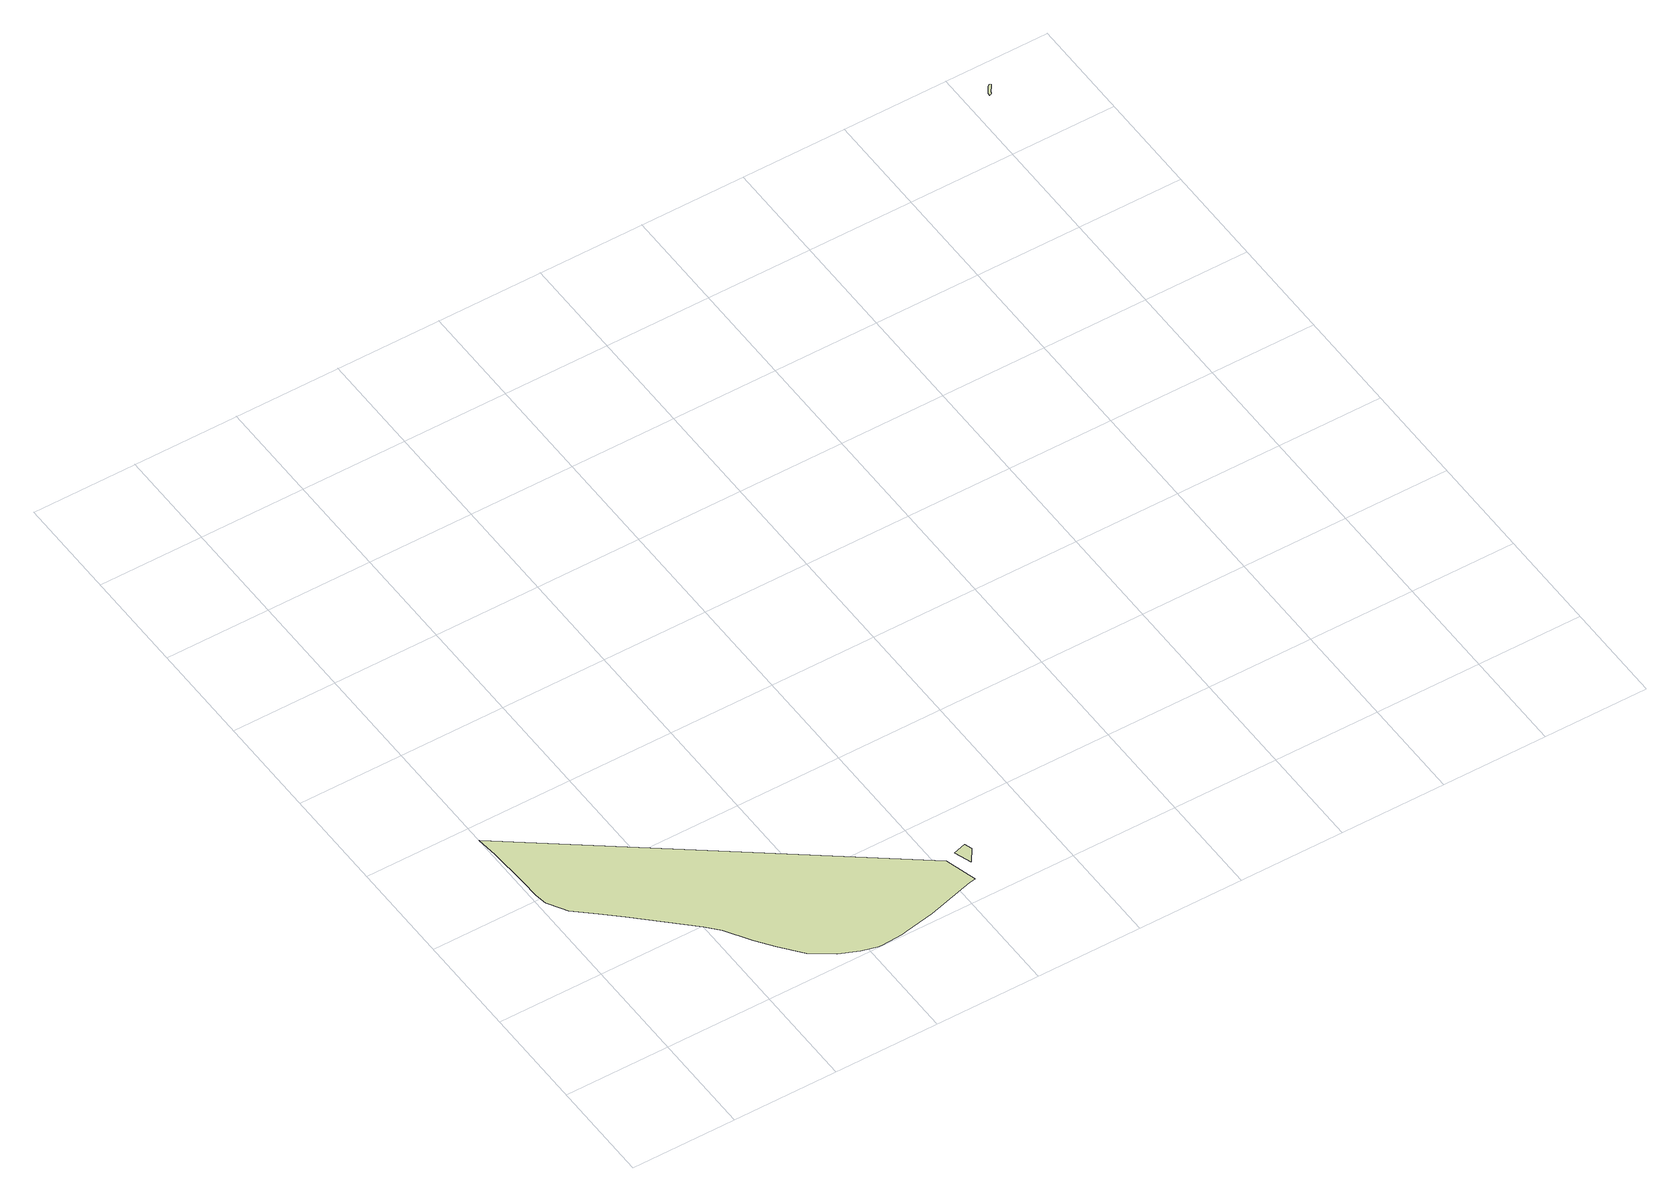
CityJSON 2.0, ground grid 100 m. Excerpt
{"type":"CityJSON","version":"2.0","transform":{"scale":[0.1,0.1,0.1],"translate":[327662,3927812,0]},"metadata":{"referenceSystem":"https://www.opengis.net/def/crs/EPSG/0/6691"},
"CityObjects":{
"landuse1":{"type":"LandUse","attributes":{"class":"203","LandUseDetailAttribute.orgLandUse":"10400","LandUseDetailAttribute.prefecture":"14","LandUseDetailAttribute.city":"14150","LandUseDetailAttribute.note":"都道府県","LandUseDetailAttribute.surveyYear":2015},"geometry":[{"type":"MultiSurface","lod":"1","boundaries":[[[0,1,2,3,4,5,6,7,8,9,10,11,12,13,14,15,16,17,18,19,20,21,22,23,24]]]}]},
"landuse2":{"type":"LandUse","attributes":{"class":"212","LandUseDetailAttribute.orgLandUse":"20800","LandUseDetailAttribute.prefecture":"14","LandUseDetailAttribute.city":"14150","LandUseDetailAttribute.note":"都道府県","LandUseDetailAttribute.surveyYear":2015},"geometry":[{"type":"MultiSurface","lod":"1","boundaries":[[[25,26,27,28]]]}]},
"landuse3":{"type":"LandUse","attributes":{"class":"204","LandUseDetailAttribute.orgLandUse":"10500","LandUseDetailAttribute.prefecture":"14","LandUseDetailAttribute.city":"14150","LandUseDetailAttribute.note":"都道府県","LandUseDetailAttribute.surveyYear":2015},"geometry":[{"type":"MultiSurface","lod":"1","boundaries":[[[29,30,31,32,33,34,35,36,37,38,39,40,41]]]}]}
},
"vertices":[
[2326,19,0],[2372,28,0],[2667,85,0],[3120,209,0],[3180,218,0],[3094,523,0],[1,2834,0],[27,2629,0],[42,2243,0],[49,2047,0],[68,1936,0],[143,1810,0],[175,1754,0],[364,1591,0],[531,1435,0],[1007,990,0],[1115,868,0],[1262,636,0],[1380,474,0],[1548,271,0],[1756,127,0],[1935,45,0],[2080,10,0],[2115,2,0],[2192,8,0],
[3324,599,0],[3200,562,0],[3259,400,0],[3346,527,0],
[8281,7776,0],[8259,7752,0],[8239,7722,0],[8239,7721,0],[8219,7691,0],[8217,7667,0],[8235,7675,0],[8236,7675,0],[8242,7686,0],[8243,7689,0],[8249,7702,0],[8278,7738,0],[8296,7763,0]
]}
